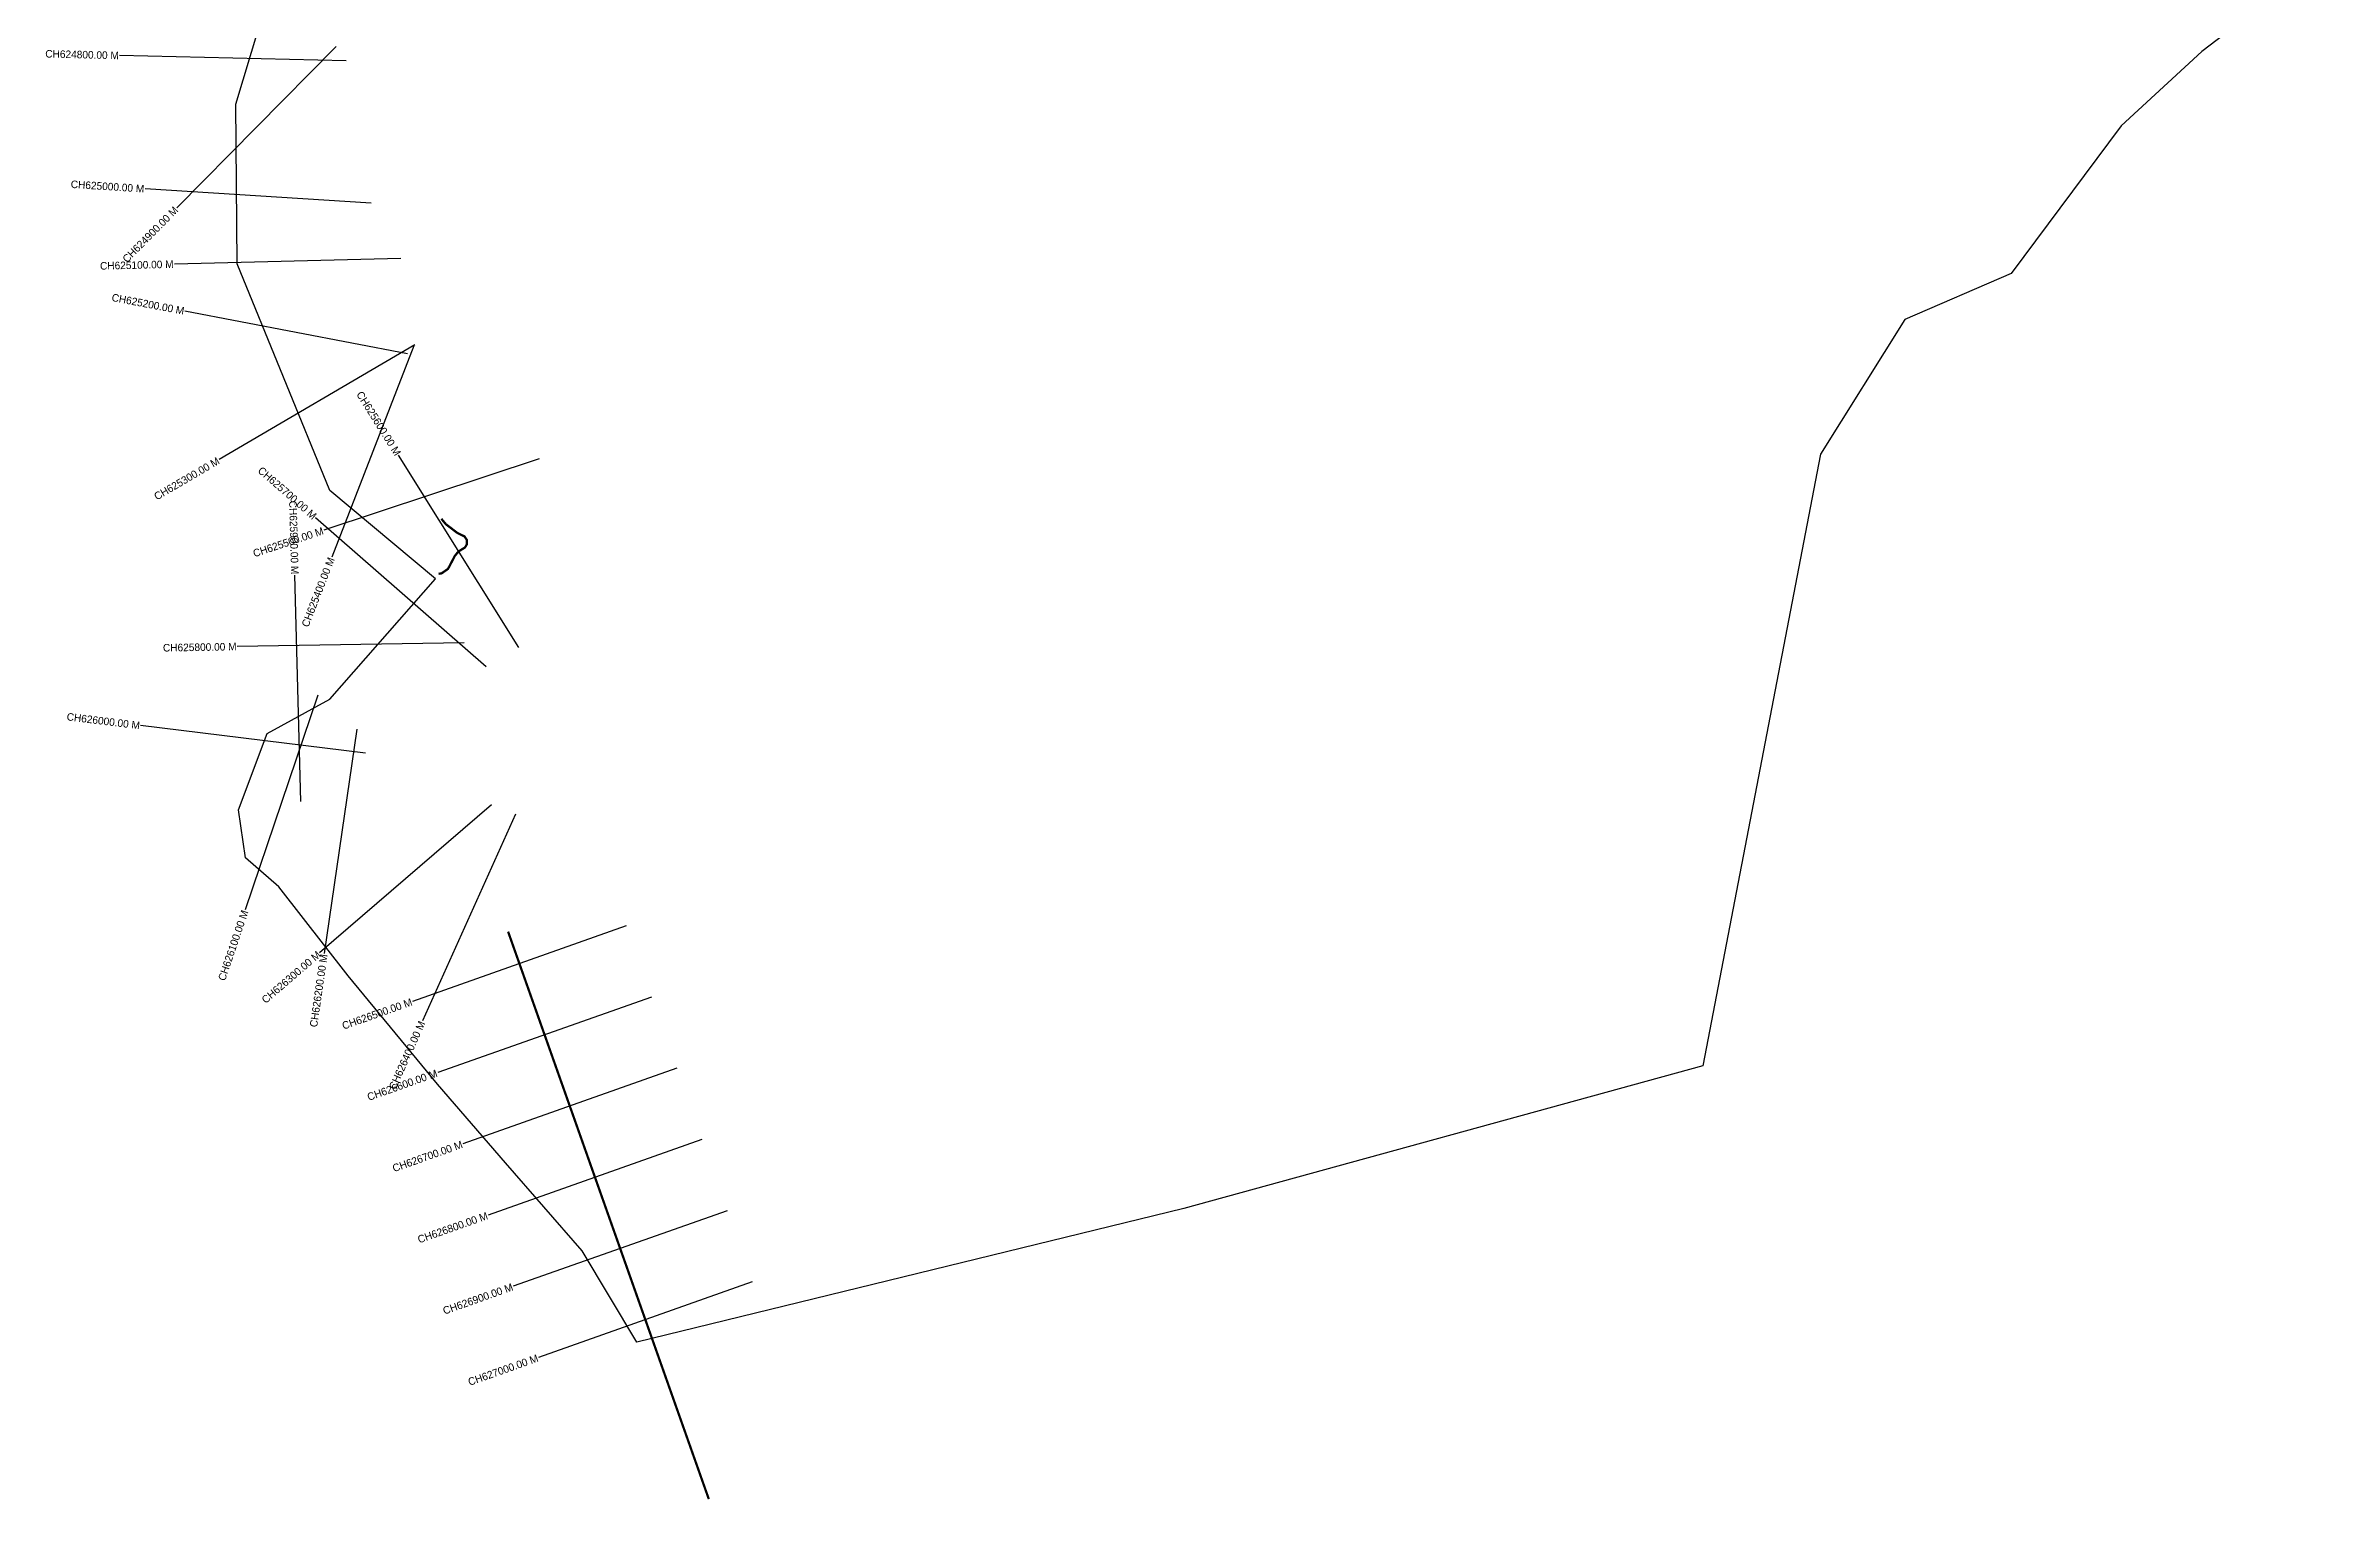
# Model space of a CAD drawing. Header units: metres. Extents: x 325186 to 329094, y 1812718 to 1816644.
# Drawn here: x 325201 to 328229, y 1812718 to 1814643 of the extents above; entities that cross this region are included whole.
import ezdxf
from ezdxf.enums import TextEntityAlignment as Align

# ---------------------------------------------------------------- set-up
doc = ezdxf.new("R2010")
doc.units = ezdxf.units.M
for name, color, linetype in [('CS', 134, 'Continuous'), ('CSMark', 6, 'Continuous'), ('NATURALLY PROTECTED', 3, 'Continuous')]:
    doc.layers.add(name, color=color, linetype=linetype)

msp = doc.modelspace()

# ---------------------------------------------------------------- linework, layer by layer
at = {"color": 3}
msp.add_lwpolyline([(328229, 1814769.4), (328054, 1814635.7), (327947.1, 1814537.2), (327801.3, 1814342), (327660.9, 1814281.2), (327549.4, 1814103), (327393.6, 1813293.3), (326706.6, 1813104.4), (325983.1, 1812927.6), (325910.9, 1813048.4), (325809.2, 1813164.9), (325719.5, 1813269), (325601, 1813412.5), (325509.4, 1813530.2), (325465.4, 1813568.6), (325456, 1813632.3), (325493.8, 1813733), (325577, 1813778.6), (325716.8, 1813937.7), (325576.7, 1814054.6), (325454.2, 1814354.9), (325452.4, 1814566.2), (325513.4, 1814768.5)], dxfattribs=at)
at = {"layer": 'CS'}
for p, q in [((325585.2, 1814642.2), (325374.2, 1814428.9)), ((325598.6, 1814623.3), (325298.7, 1814630.4)), ((325631.7, 1814435), (325332.3, 1814454.1)), ((325671, 1814361.8), (325371.1, 1814354.4)), ((325679.8, 1814235.7), (325385.1, 1814292.1)), ((325689.2, 1814247.4), (325430.4, 1814095.6)), ((325688.2, 1814246.1), (325579.4, 1813966.5)), ((325853.6, 1814096.7), (325568.9, 1814002.1)), ((325826.7, 1813846.9), (325667.8, 1814101.3)), ((325783.9, 1813821.2), (325558, 1814018.7)), ((325538.6, 1813643), (325530.6, 1813942.9)), ((325754.4, 1813853.2), (325454.4, 1813848.2)), ((325561.1, 1813783.9), (325464.9, 1813499.8)), ((325624.2, 1813706.9), (325326.5, 1813743.6)), ((325612.6, 1813738.9), (325569.2, 1813442)), ((325790.6, 1813638.8), (325563.3, 1813443)), ((325822.3, 1813626.4), (325699.4, 1813352.7)), ((325969.1, 1813478.6), (325686.3, 1813378.6)), ((326002.4, 1813384.3), (325719.6, 1813284.3)), ((326035.8, 1813290), (325752.9, 1813190)), ((326069.1, 1813195.8), (325786.3, 1813095.8)), ((326102.4, 1813101.5), (325819.6, 1813001.5)), ((326135.8, 1813007.2), (325852.9, 1812907.2))]:
    msp.add_line(p, q, dxfattribs=at)
at = {"layer": 'NATURALLY PROTECTED', "color": 2, "const_width": 3, "flags": 128}
for points in [[(325724.4, 1814017.3), (325730.4, 1814010.1), (325745.7, 1813998.5), (325755, 1813994), (325758.1, 1813989.3), (325758.3, 1813983.8), (325755.7, 1813979.4), (325746.9, 1813973.9), (325742.1, 1813968), (325737.5, 1813959.1), (325733.2, 1813951), (325724.7, 1813945.1), (325720.7, 1813944.5)], [(325812.7, 1813470.9), (326078.3, 1812719.8)]]:
    msp.add_lwpolyline(points, dxfattribs=at)

# ---------------------------------------------------------------- texts
at = {"layer": 'CSMark'}
for s, rotation, p in [('CH624800.00 M', 358.6261, (325297.7, 1814630.5)), ('CH625000.00 M', 356.3601, (325331.3, 1814454.1)), ('CH624900.00 M', 45.3135, (325373.5, 1814428.2)), ('CH625100.00 M', 1.4139, (325370.1, 1814354.4)), ('CH625200.00 M', 349.1759, (325384.1, 1814292.3)), ('CH625600.00 M', 301.9926, (325667.3, 1814102.2)), ('CH625300.00 M', 30.3937, (325429.5, 1814095.1)), ('CH625700.00 M', 318.8484, (325557.2, 1814019.3)), ('CH625900.00 M', 271.5262, (325530.6, 1813943.9)), ('CH625500.00 M', 18.3831, (325568, 1814001.8)), ('CH625400.00 M', 68.7399, (325579, 1813965.6)), ('CH625800.00 M', 0.9531, (325453.4, 1813848.2)), ('CH626000.00 M', 352.9629, (325325.5, 1813743.7)), ('CH626100.00 M', 71.3012, (325464.6, 1813498.8)), ('CH626300.00 M', 40.726, (325562.5, 1813442.4)), ('CH626200.00 M', 81.6945, (325569.1, 1813441)), ('CH626500.00 M', 19.4727, (325685.3, 1813378.3)), ('CH626400.00 M', 65.8276, (325699, 1813351.8)), ('CH626600.00 M', 19.4727, (325718.6, 1813284)), ('CH626700.00 M', 19.4727, (325752, 1813189.7)), ('CH626800.00 M', 19.4727, (325785.3, 1813095.4)), ('CH626900.00 M', 19.4727, (325818.7, 1813001.1)), ('CH627000.00 M', 19.4727, (325852, 1812906.9))]:
    msp.add_text(s, height=10, rotation=rotation, dxfattribs=at).set_placement(p, align=Align.MIDDLE_RIGHT)

doc.saveas('drawing.dxf')
